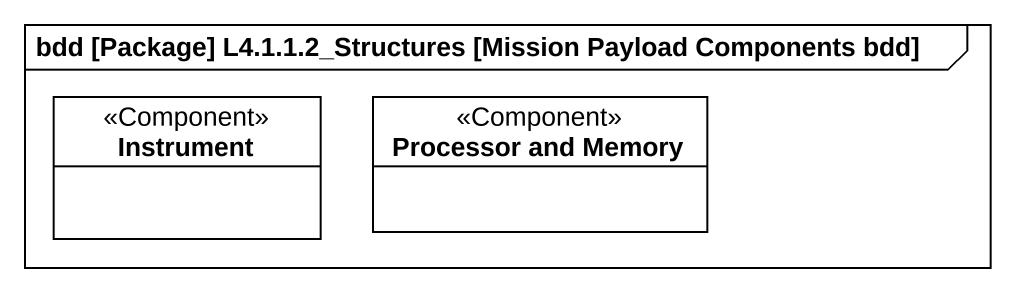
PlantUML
@startuml
mainframe bdd [Package] L4.1.1.2_Structures [Mission Payload Components bdd]
hide circle
hide empty members
class Instrument <<Component>>
class "Processor and Memory" as Processor_and_Memory <<Component>>
@enduml
